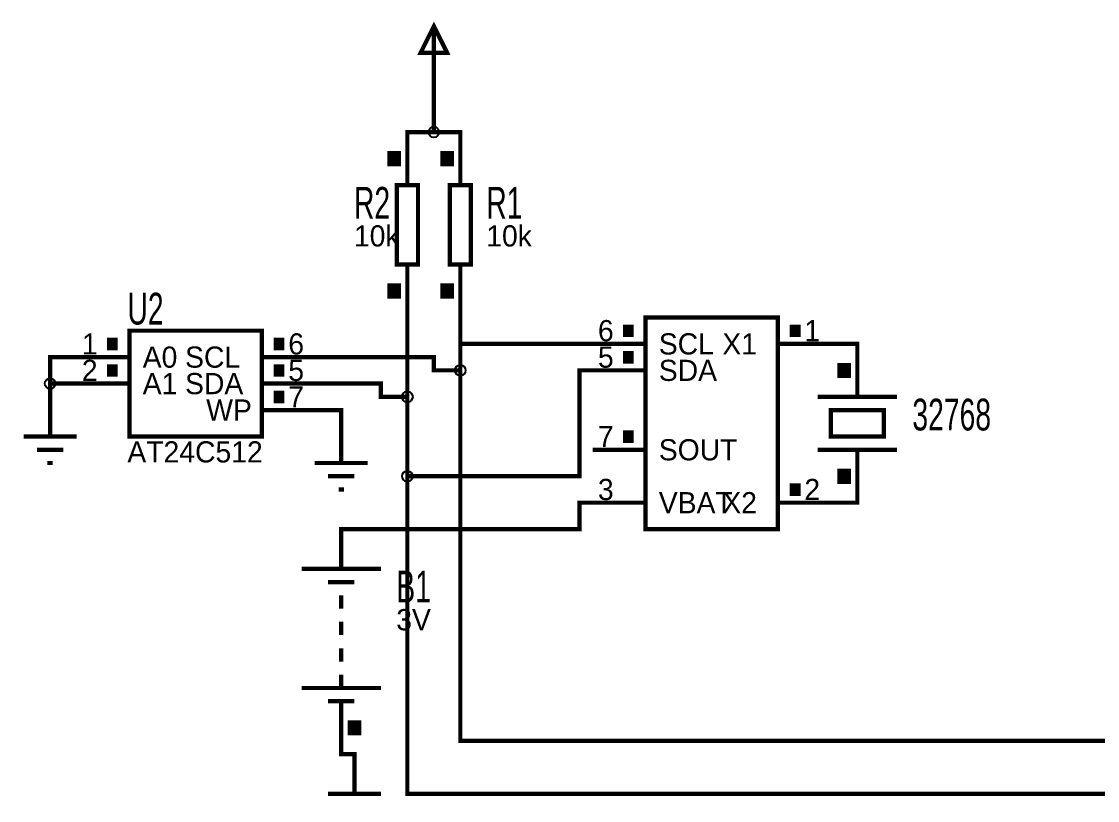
# Model space of a CAD drawing. Extents: x -4.41 to 4.79, y -3.61 to 3.92.
# Drawn here: x -3.808 to 0.258, y 0.975 to 3.918 of the extents above; entities that cross this region are included whole.
import ezdxf

# ---------------------------------------------------------------- set-up
doc = ezdxf.new("R2010")
doc.units = 0
doc.layers.get('0').update_dxf_attribs({"linetype": 'CONTINUOUS'})

msp = doc.modelspace()

# ---------------------------------------------------------------- linework, layer by layer
at = {"const_width": 0.016}
for points in [[(-2.3, 3.8), (-2.25, 3.9), (-2.2, 3.8), (-2.3, 3.8)], [(-2.25, 3.7), (-2.25, 3.9)], [(-2.25, 3.7), (-2.25, 3.5)], [(-2.35, 3.4), (-2.35, 3.5), (-2.25, 3.5)], [(-2.15, 3.4), (-2.15, 3.5), (-2.25, 3.5)], [(-2.35, 3.4), (-2.35, 3.3)], [(-2.15, 3.4), (-2.15, 3.3)], [(-2.39, 3), (-2.31, 3), (-2.31, 3.3), (-2.39, 3.3), (-2.39, 3)], [(-2.19, 3), (-2.11, 3), (-2.11, 3.3), (-2.19, 3.3), (-2.19, 3)], [(-2.35, 2.9), (-2.35, 3)], [(-2.15, 2.9), (-2.15, 3)], [(-2.35, 2.9), (-2.35, 2.5)], [(-2.15, 2.9), (-2.15, 2.6)], [(-1.45, 2), (-0.95, 2), (-0.95, 2.8), (-1.45, 2.8), (-1.45, 2)], [(-3.4, 2.35), (-2.9, 2.35), (-2.9, 2.75), (-3.4, 2.75), (-3.4, 2.35)], [(-1.65, 2.7), (-2.15, 2.7), (-2.15, 2.6)], [(-1.65, 2.7), (-1.45, 2.7)], [(-0.75, 2.7), (-0.95, 2.7)], [(-0.65, 2.6), (-0.65, 2.7), (-0.75, 2.7)], [(-3.6, 2.65), (-3.7, 2.65), (-3.7, 2.55)], [(-3.6, 2.65), (-3.4, 2.65)], [(-2.7, 2.65), (-2.9, 2.65)], [(-2.15, 2.6), (-2.25, 2.6), (-2.25, 2.65), (-2.7, 2.65)], [(-1.65, 2.6), (-1.7, 2.6), (-1.7, 2.2), (-2.35, 2.2)], [(0.5, 0), (0.8, 0), (0.8, 1.2), (-2.15, 1.2), (-2.15, 2.6)], [(-1.65, 2.6), (-1.45, 2.6)], [(-0.65, 2.6), (-0.65, 2.5)], [(-3.6, 2.55), (-3.7, 2.55)], [(-3.7, 2.45), (-3.7, 2.55)], [(-3.6, 2.55), (-3.4, 2.55)], [(-2.7, 2.55), (-2.9, 2.55)], [(-2.35, 2.5), (-2.45, 2.5), (-2.45, 2.55), (-2.7, 2.55)], [(-2.35, 2.5), (-2.35, 2.2)], [(-0.8, 2.5), (-0.5, 2.5)], [(-3.7, 2.45), (-3.7, 2.35)], [(-2.7, 2.45), (-2.9, 2.45)], [(-2.7, 2.45), (-2.6, 2.45), (-2.6, 2.35)], [(-0.75, 2.35), (-0.55, 2.35), (-0.55, 2.45), (-0.75, 2.45), (-0.75, 2.35)], [(-3.8, 2.35), (-3.6, 2.35)], [(-2.6, 2.35), (-2.6, 2.25)], [(-3.75, 2.3), (-3.65, 2.3)], [(-1.65, 2.3), (-1.45, 2.3)], [(-0.8, 2.3), (-0.5, 2.3)], [(-0.65, 2.2), (-0.65, 2.3)], [(-3.71, 2.25), (-3.69, 2.25)], [(-2.7, 2.25), (-2.5, 2.25)], [(-2.65, 2.2), (-2.55, 2.2)], [(0.5, 0.1), (0.6, 0.1), (0.6, 1), (-2.35, 1), (-2.35, 2.2)], [(-0.65, 2.2), (-0.65, 2.1), (-0.75, 2.1)], [(-2.61, 2.15), (-2.59, 2.15)], [(-2.6, 1.95), (-2.6, 2), (-1.7, 2), (-1.7, 2.1), (-1.65, 2.1)], [(-1.65, 2.1), (-1.45, 2.1)], [(-0.75, 2.1), (-0.95, 2.1)], [(-2.6, 1.95), (-2.6, 1.85)], [(-2.45, 1.85), (-2.75, 1.85)], [(-2.55, 1.8), (-2.65, 1.8)], [(-2.6, 1.75), (-2.6, 1.7)], [(-2.6, 1.65), (-2.6, 1.6)], [(-2.6, 1.55), (-2.6, 1.5)], [(-2.6, 1.45), (-2.6, 1.4)], [(-2.45, 1.4), (-2.75, 1.4)], [(-2.55, 1.35), (-2.65, 1.35)], [(-2.6, 1.25), (-2.6, 1.35)], [(-2.55, 1.1), (-2.55, 1.15), (-2.6, 1.15), (-2.6, 1.25)], [(-2.55, 1.1), (-2.55, 1)], [(-2.65, 1), (-2.45, 1)]]:
    msp.add_lwpolyline(points, dxfattribs=at)
at = {"layer": '16384'}
for centre in [(-2.25, 3.5), (-2.15, 2.6), (-3.7, 2.55), (-2.35, 2.5), (-2.35, 2.2)]:
    msp.add_circle(centre, 0.02, dxfattribs=at)
at = {"layer": '16728128'}
for points in [[(-0.905, 2.77), (-0.865, 2.77)], [(-0.905, 2.769), (-0.865, 2.769)], [(-0.905, 2.768), (-0.865, 2.768)], [(-0.905, 2.767), (-0.865, 2.767)], [(-0.905, 2.766), (-0.865, 2.766)], [(-0.905, 2.765), (-0.865, 2.765)], [(-0.905, 2.764), (-0.865, 2.764)], [(-0.905, 2.763), (-0.865, 2.763)], [(-0.905, 2.762), (-0.865, 2.762)], [(-0.905, 2.761), (-0.865, 2.761)], [(-0.905, 2.76), (-0.865, 2.76)], [(-0.905, 2.759), (-0.865, 2.759)], [(-0.905, 2.758), (-0.865, 2.758)], [(-0.905, 2.757), (-0.865, 2.757)], [(-0.905, 2.756), (-0.865, 2.756)], [(-0.905, 2.755), (-0.865, 2.755)], [(-0.905, 2.754), (-0.865, 2.754)], [(-0.905, 2.753), (-0.865, 2.753)], [(-0.905, 2.752), (-0.865, 2.752)], [(-0.905, 2.751), (-0.865, 2.751)], [(-0.905, 2.75), (-0.865, 2.75)], [(-0.905, 2.749), (-0.865, 2.749)], [(-0.905, 2.748), (-0.865, 2.748)], [(-0.905, 2.747), (-0.865, 2.747)], [(-0.905, 2.746), (-0.865, 2.746)], [(-0.905, 2.745), (-0.865, 2.745)], [(-0.905, 2.744), (-0.865, 2.744)], [(-0.905, 2.743), (-0.865, 2.743)], [(-0.905, 2.742), (-0.865, 2.742)], [(-0.905, 2.741), (-0.865, 2.741)], [(-0.905, 2.74), (-0.865, 2.74)], [(-0.905, 2.739), (-0.865, 2.739)], [(-0.905, 2.738), (-0.865, 2.738)], [(-0.905, 2.737), (-0.865, 2.737)], [(-0.905, 2.736), (-0.865, 2.736)], [(-0.905, 2.735), (-0.865, 2.735)], [(-0.905, 2.734), (-0.865, 2.734)], [(-0.905, 2.733), (-0.865, 2.733)], [(-0.905, 2.732), (-0.865, 2.732)], [(-0.905, 2.731), (-0.865, 2.731)], [(-0.905, 2.73), (-0.865, 2.73)], [(-3.485, 2.72), (-3.445, 2.72)], [(-3.485, 2.719), (-3.445, 2.719)], [(-3.485, 2.718), (-3.445, 2.718)], [(-3.485, 2.717), (-3.445, 2.717)], [(-3.485, 2.716), (-3.445, 2.716)], [(-3.485, 2.715), (-3.445, 2.715)], [(-3.485, 2.714), (-3.445, 2.714)], [(-3.485, 2.713), (-3.445, 2.713)], [(-3.485, 2.712), (-3.445, 2.712)], [(-3.485, 2.711), (-3.445, 2.711)], [(-3.485, 2.71), (-3.445, 2.71)], [(-3.485, 2.709), (-3.445, 2.709)], [(-3.485, 2.708), (-3.445, 2.708)], [(-3.485, 2.707), (-3.445, 2.707)], [(-3.485, 2.706), (-3.445, 2.706)], [(-3.485, 2.705), (-3.445, 2.705)], [(-3.485, 2.704), (-3.445, 2.704)], [(-3.485, 2.703), (-3.445, 2.703)], [(-3.485, 2.702), (-3.445, 2.702)], [(-3.485, 2.701), (-3.445, 2.701)], [(-3.485, 2.7), (-3.445, 2.7)], [(-3.485, 2.699), (-3.445, 2.699)], [(-3.485, 2.698), (-3.445, 2.698)], [(-3.485, 2.697), (-3.445, 2.697)], [(-3.485, 2.696), (-3.445, 2.696)], [(-3.485, 2.695), (-3.445, 2.695)], [(-3.485, 2.694), (-3.445, 2.694)], [(-3.485, 2.693), (-3.445, 2.693)], [(-3.485, 2.692), (-3.445, 2.692)], [(-3.485, 2.691), (-3.445, 2.691)], [(-3.485, 2.69), (-3.445, 2.69)], [(-3.485, 2.689), (-3.445, 2.689)], [(-3.485, 2.688), (-3.445, 2.688)], [(-3.485, 2.687), (-3.445, 2.687)], [(-3.485, 2.686), (-3.445, 2.686)], [(-3.485, 2.685), (-3.445, 2.685)], [(-3.485, 2.684), (-3.445, 2.684)], [(-3.485, 2.683), (-3.445, 2.683)], [(-3.485, 2.682), (-3.445, 2.682)], [(-3.485, 2.681), (-3.445, 2.681)], [(-3.485, 2.68), (-3.445, 2.68)], [(-3.485, 2.62), (-3.445, 2.62)], [(-3.485, 2.619), (-3.445, 2.619)], [(-3.485, 2.618), (-3.445, 2.618)], [(-3.485, 2.617), (-3.445, 2.617)], [(-3.485, 2.616), (-3.445, 2.616)], [(-3.485, 2.615), (-3.445, 2.615)], [(-3.485, 2.614), (-3.445, 2.614)], [(-3.485, 2.613), (-3.445, 2.613)], [(-3.485, 2.612), (-3.445, 2.612)], [(-3.485, 2.611), (-3.445, 2.611)], [(-3.485, 2.61), (-3.445, 2.61)], [(-3.485, 2.609), (-3.445, 2.609)], [(-3.485, 2.608), (-3.445, 2.608)], [(-3.485, 2.607), (-3.445, 2.607)], [(-3.485, 2.606), (-3.445, 2.606)], [(-3.485, 2.605), (-3.445, 2.605)], [(-3.485, 2.604), (-3.445, 2.604)], [(-3.485, 2.603), (-3.445, 2.603)], [(-3.485, 2.602), (-3.445, 2.602)], [(-0.725, 2.625), (-0.675, 2.625)], [(-0.725, 2.624), (-0.675, 2.624)], [(-0.725, 2.623), (-0.675, 2.623)], [(-0.725, 2.622), (-0.675, 2.622)], [(-0.725, 2.621), (-0.675, 2.621)], [(-0.725, 2.62), (-0.675, 2.62)], [(-0.725, 2.619), (-0.675, 2.619)], [(-0.725, 2.618), (-0.675, 2.618)], [(-0.725, 2.617), (-0.675, 2.617)], [(-0.725, 2.616), (-0.675, 2.616)], [(-0.725, 2.615), (-0.675, 2.615)], [(-0.725, 2.614), (-0.675, 2.614)], [(-0.725, 2.613), (-0.675, 2.613)], [(-0.725, 2.612), (-0.675, 2.612)], [(-0.725, 2.611), (-0.675, 2.611)], [(-0.725, 2.61), (-0.675, 2.61)], [(-0.725, 2.609), (-0.675, 2.609)], [(-0.725, 2.608), (-0.675, 2.608)], [(-0.725, 2.607), (-0.675, 2.607)], [(-0.725, 2.606), (-0.675, 2.606)], [(-0.725, 2.605), (-0.675, 2.605)], [(-0.725, 2.604), (-0.675, 2.604)], [(-0.725, 2.603), (-0.675, 2.603)], [(-0.725, 2.602), (-0.675, 2.602)], [(-3.485, 2.601), (-3.445, 2.601)], [(-3.485, 2.6), (-3.445, 2.6)], [(-3.485, 2.599), (-3.445, 2.599)], [(-3.485, 2.598), (-3.445, 2.598)], [(-3.485, 2.597), (-3.445, 2.597)], [(-3.485, 2.596), (-3.445, 2.596)], [(-3.485, 2.595), (-3.445, 2.595)], [(-3.485, 2.594), (-3.445, 2.594)], [(-3.485, 2.593), (-3.445, 2.593)], [(-3.485, 2.592), (-3.445, 2.592)], [(-3.485, 2.591), (-3.445, 2.591)], [(-3.485, 2.59), (-3.445, 2.59)], [(-3.485, 2.589), (-3.445, 2.589)], [(-3.485, 2.588), (-3.445, 2.588)], [(-3.485, 2.587), (-3.445, 2.587)], [(-3.485, 2.586), (-3.445, 2.586)], [(-3.485, 2.585), (-3.445, 2.585)], [(-3.485, 2.584), (-3.445, 2.584)], [(-3.485, 2.583), (-3.445, 2.583)], [(-3.485, 2.582), (-3.445, 2.582)], [(-3.485, 2.581), (-3.445, 2.581)], [(-3.485, 2.58), (-3.445, 2.58)], [(-0.725, 2.601), (-0.675, 2.601)], [(-0.725, 2.6), (-0.675, 2.6)], [(-0.725, 2.599), (-0.675, 2.599)], [(-0.725, 2.598), (-0.675, 2.598)], [(-0.725, 2.597), (-0.675, 2.597)], [(-0.725, 2.596), (-0.675, 2.596)], [(-0.725, 2.595), (-0.675, 2.595)], [(-0.725, 2.594), (-0.675, 2.594)], [(-0.725, 2.593), (-0.675, 2.593)], [(-0.725, 2.592), (-0.675, 2.592)], [(-0.725, 2.591), (-0.675, 2.591)], [(-0.725, 2.59), (-0.675, 2.59)], [(-0.725, 2.589), (-0.675, 2.589)], [(-0.725, 2.588), (-0.675, 2.588)], [(-0.725, 2.587), (-0.675, 2.587)], [(-0.725, 2.586), (-0.675, 2.586)], [(-0.725, 2.585), (-0.675, 2.585)], [(-0.725, 2.584), (-0.675, 2.584)], [(-0.725, 2.583), (-0.675, 2.583)], [(-0.725, 2.582), (-0.675, 2.582)], [(-0.725, 2.581), (-0.675, 2.581)], [(-0.725, 2.58), (-0.675, 2.58)], [(-0.725, 2.579), (-0.675, 2.579)], [(-0.725, 2.578), (-0.675, 2.578)], [(-0.725, 2.577), (-0.675, 2.577)], [(-0.725, 2.576), (-0.675, 2.576)], [(-0.725, 2.575), (-0.675, 2.575)], [(-2.855, 2.52), (-2.815, 2.52)], [(-2.855, 2.519), (-2.815, 2.519)], [(-2.855, 2.518), (-2.815, 2.518)], [(-2.855, 2.517), (-2.815, 2.517)], [(-2.855, 2.516), (-2.815, 2.516)], [(-2.855, 2.515), (-2.815, 2.515)], [(-2.855, 2.514), (-2.815, 2.514)], [(-2.855, 2.513), (-2.815, 2.513)], [(-2.855, 2.512), (-2.815, 2.512)], [(-2.855, 2.511), (-2.815, 2.511)], [(-2.855, 2.51), (-2.815, 2.51)], [(-2.855, 2.509), (-2.815, 2.509)], [(-2.855, 2.508), (-2.815, 2.508)], [(-2.855, 2.507), (-2.815, 2.507)], [(-2.855, 2.506), (-2.815, 2.506)], [(-2.855, 2.505), (-2.815, 2.505)], [(-2.855, 2.504), (-2.815, 2.504)], [(-2.855, 2.503), (-2.815, 2.503)], [(-2.855, 2.502), (-2.815, 2.502)], [(-2.855, 2.501), (-2.815, 2.501)], [(-2.855, 2.5), (-2.815, 2.5)], [(-2.855, 2.499), (-2.815, 2.499)], [(-2.855, 2.498), (-2.815, 2.498)], [(-2.855, 2.497), (-2.815, 2.497)], [(-2.855, 2.496), (-2.815, 2.496)], [(-2.855, 2.495), (-2.815, 2.495)], [(-2.855, 2.494), (-2.815, 2.494)], [(-2.855, 2.493), (-2.815, 2.493)], [(-2.855, 2.492), (-2.815, 2.492)], [(-2.855, 2.491), (-2.815, 2.491)], [(-2.855, 2.49), (-2.815, 2.49)], [(-2.855, 2.489), (-2.815, 2.489)], [(-2.855, 2.488), (-2.815, 2.488)], [(-2.855, 2.487), (-2.815, 2.487)], [(-2.855, 2.486), (-2.815, 2.486)], [(-2.855, 2.485), (-2.815, 2.485)], [(-2.855, 2.484), (-2.815, 2.484)], [(-2.855, 2.483), (-2.815, 2.483)], [(-2.855, 2.482), (-2.815, 2.482)], [(-2.855, 2.481), (-2.815, 2.481)], [(-2.855, 2.48), (-2.815, 2.48)], [(-0.725, 2.225), (-0.675, 2.225)], [(-0.725, 2.224), (-0.675, 2.224)], [(-0.725, 2.223), (-0.675, 2.223)], [(-0.725, 2.222), (-0.675, 2.222)], [(-0.725, 2.221), (-0.675, 2.221)], [(-0.725, 2.22), (-0.675, 2.22)], [(-0.725, 2.219), (-0.675, 2.219)], [(-0.725, 2.218), (-0.675, 2.218)], [(-0.725, 2.217), (-0.675, 2.217)], [(-0.725, 2.216), (-0.675, 2.216)], [(-0.725, 2.215), (-0.675, 2.215)], [(-0.725, 2.214), (-0.675, 2.214)], [(-0.725, 2.213), (-0.675, 2.213)], [(-0.725, 2.212), (-0.675, 2.212)], [(-0.725, 2.211), (-0.675, 2.211)], [(-0.725, 2.21), (-0.675, 2.21)], [(-0.725, 2.209), (-0.675, 2.209)], [(-0.725, 2.208), (-0.675, 2.208)], [(-0.725, 2.207), (-0.675, 2.207)], [(-0.725, 2.206), (-0.675, 2.206)], [(-0.725, 2.205), (-0.675, 2.205)], [(-0.725, 2.204), (-0.675, 2.204)], [(-0.725, 2.203), (-0.675, 2.203)], [(-0.725, 2.202), (-0.675, 2.202)], [(-0.725, 2.201), (-0.675, 2.201)], [(-0.725, 2.2), (-0.675, 2.2)], [(-0.725, 2.199), (-0.675, 2.199)], [(-0.725, 2.198), (-0.675, 2.198)], [(-0.725, 2.197), (-0.675, 2.197)], [(-0.725, 2.196), (-0.675, 2.196)], [(-0.905, 2.17), (-0.865, 2.17)], [(-0.905, 2.169), (-0.865, 2.169)], [(-0.905, 2.168), (-0.865, 2.168)], [(-0.905, 2.167), (-0.865, 2.167)], [(-0.905, 2.166), (-0.865, 2.166)], [(-0.905, 2.165), (-0.865, 2.165)], [(-0.905, 2.164), (-0.865, 2.164)], [(-0.905, 2.163), (-0.865, 2.163)], [(-0.905, 2.162), (-0.865, 2.162)], [(-0.905, 2.161), (-0.865, 2.161)], [(-0.905, 2.16), (-0.865, 2.16)], [(-0.905, 2.159), (-0.865, 2.159)], [(-0.905, 2.158), (-0.865, 2.158)], [(-0.905, 2.157), (-0.865, 2.157)], [(-0.905, 2.156), (-0.865, 2.156)], [(-0.905, 2.155), (-0.865, 2.155)], [(-0.725, 2.195), (-0.675, 2.195)], [(-0.725, 2.194), (-0.675, 2.194)], [(-0.725, 2.193), (-0.675, 2.193)], [(-0.725, 2.192), (-0.675, 2.192)], [(-0.725, 2.191), (-0.675, 2.191)], [(-0.725, 2.19), (-0.675, 2.19)], [(-0.725, 2.189), (-0.675, 2.189)], [(-0.725, 2.188), (-0.675, 2.188)], [(-0.725, 2.187), (-0.675, 2.187)], [(-0.725, 2.186), (-0.675, 2.186)], [(-0.725, 2.185), (-0.675, 2.185)], [(-0.725, 2.184), (-0.675, 2.184)], [(-0.725, 2.183), (-0.675, 2.183)], [(-0.725, 2.182), (-0.675, 2.182)], [(-0.725, 2.181), (-0.675, 2.181)], [(-0.725, 2.18), (-0.675, 2.18)], [(-0.725, 2.179), (-0.675, 2.179)], [(-0.725, 2.178), (-0.675, 2.178)], [(-0.725, 2.177), (-0.675, 2.177)], [(-0.725, 2.176), (-0.675, 2.176)], [(-0.725, 2.175), (-0.675, 2.175)], [(-0.905, 2.154), (-0.865, 2.154)], [(-0.905, 2.153), (-0.865, 2.153)], [(-0.905, 2.152), (-0.865, 2.152)], [(-0.905, 2.151), (-0.865, 2.151)], [(-0.905, 2.15), (-0.865, 2.15)], [(-0.905, 2.149), (-0.865, 2.149)], [(-0.905, 2.148), (-0.865, 2.148)], [(-0.905, 2.147), (-0.865, 2.147)], [(-0.905, 2.146), (-0.865, 2.146)], [(-0.905, 2.145), (-0.865, 2.145)], [(-0.905, 2.144), (-0.865, 2.144)], [(-0.905, 2.143), (-0.865, 2.143)], [(-0.905, 2.142), (-0.865, 2.142)], [(-0.905, 2.141), (-0.865, 2.141)], [(-0.905, 2.14), (-0.865, 2.14)], [(-0.905, 2.139), (-0.865, 2.139)], [(-0.905, 2.138), (-0.865, 2.138)], [(-0.905, 2.137), (-0.865, 2.137)], [(-0.905, 2.136), (-0.865, 2.136)], [(-0.905, 2.135), (-0.865, 2.135)], [(-0.905, 2.134), (-0.865, 2.134)], [(-0.905, 2.133), (-0.865, 2.133)], [(-0.905, 2.132), (-0.865, 2.132)], [(-0.905, 2.131), (-0.865, 2.131)], [(-0.905, 2.13), (-0.865, 2.13)], [(-2.575, 1.275), (-2.525, 1.275)], [(-2.575, 1.274), (-2.525, 1.274)], [(-2.575, 1.273), (-2.525, 1.273)], [(-2.575, 1.272), (-2.525, 1.272)], [(-2.575, 1.271), (-2.525, 1.271)], [(-2.575, 1.27), (-2.525, 1.27)], [(-2.575, 1.269), (-2.525, 1.269)], [(-2.575, 1.268), (-2.525, 1.268)], [(-2.575, 1.267), (-2.525, 1.267)], [(-2.575, 1.266), (-2.525, 1.266)], [(-2.575, 1.265), (-2.525, 1.265)], [(-2.575, 1.264), (-2.525, 1.264)], [(-2.575, 1.263), (-2.525, 1.263)], [(-2.575, 1.262), (-2.525, 1.262)], [(-2.575, 1.261), (-2.525, 1.261)], [(-2.575, 1.26), (-2.525, 1.26)], [(-2.575, 1.259), (-2.525, 1.259)], [(-2.575, 1.258), (-2.525, 1.258)], [(-2.575, 1.257), (-2.525, 1.257)], [(-2.575, 1.256), (-2.525, 1.256)], [(-2.575, 1.255), (-2.525, 1.255)], [(-2.575, 1.254), (-2.525, 1.254)], [(-2.575, 1.253), (-2.525, 1.253)], [(-2.575, 1.252), (-2.525, 1.252)], [(-2.575, 1.251), (-2.525, 1.251)], [(-2.575, 1.25), (-2.525, 1.25)], [(-2.575, 1.249), (-2.525, 1.249)], [(-2.575, 1.248), (-2.525, 1.248)], [(-2.575, 1.247), (-2.525, 1.247)], [(-2.575, 1.246), (-2.525, 1.246)], [(-2.575, 1.245), (-2.525, 1.245)], [(-2.575, 1.244), (-2.525, 1.244)], [(-2.575, 1.243), (-2.525, 1.243)], [(-2.575, 1.242), (-2.525, 1.242)], [(-2.575, 1.241), (-2.525, 1.241)], [(-2.575, 1.24), (-2.525, 1.24)], [(-2.575, 1.239), (-2.525, 1.239)], [(-2.575, 1.238), (-2.525, 1.238)], [(-2.575, 1.237), (-2.525, 1.237)], [(-2.575, 1.236), (-2.525, 1.236)], [(-2.575, 1.235), (-2.525, 1.235)], [(-2.575, 1.234), (-2.525, 1.234)], [(-2.575, 1.233), (-2.525, 1.233)], [(-2.575, 1.232), (-2.525, 1.232)], [(-2.575, 1.231), (-2.525, 1.231)], [(-2.575, 1.23), (-2.525, 1.23)], [(-2.575, 1.229), (-2.525, 1.229)], [(-2.575, 1.228), (-2.525, 1.228)], [(-2.575, 1.227), (-2.525, 1.227)], [(-2.575, 1.226), (-2.525, 1.226)], [(-2.575, 1.225), (-2.525, 1.225)]]:
    msp.add_lwpolyline(points, dxfattribs=at)
at = {"layer": '4210943'}
for points in [[(-2.425, 3.425), (-2.375, 3.425)], [(-2.425, 3.424), (-2.375, 3.424)], [(-2.425, 3.423), (-2.375, 3.423)], [(-2.425, 3.422), (-2.375, 3.422)], [(-2.425, 3.421), (-2.375, 3.421)], [(-2.425, 3.42), (-2.375, 3.42)], [(-2.425, 3.419), (-2.375, 3.419)], [(-2.425, 3.418), (-2.375, 3.418)], [(-2.425, 3.417), (-2.375, 3.417)], [(-2.425, 3.416), (-2.375, 3.416)], [(-2.225, 3.425), (-2.175, 3.425)], [(-2.225, 3.424), (-2.175, 3.424)], [(-2.225, 3.423), (-2.175, 3.423)], [(-2.225, 3.422), (-2.175, 3.422)], [(-2.225, 3.421), (-2.175, 3.421)], [(-2.225, 3.42), (-2.175, 3.42)], [(-2.225, 3.419), (-2.175, 3.419)], [(-2.225, 3.418), (-2.175, 3.418)], [(-2.225, 3.417), (-2.175, 3.417)], [(-2.225, 3.416), (-2.175, 3.416)], [(-2.425, 3.415), (-2.375, 3.415)], [(-2.425, 3.414), (-2.375, 3.414)], [(-2.425, 3.413), (-2.375, 3.413)], [(-2.425, 3.412), (-2.375, 3.412)], [(-2.425, 3.411), (-2.375, 3.411)], [(-2.425, 3.41), (-2.375, 3.41)], [(-2.425, 3.409), (-2.375, 3.409)], [(-2.425, 3.408), (-2.375, 3.408)], [(-2.425, 3.407), (-2.375, 3.407)], [(-2.425, 3.406), (-2.375, 3.406)], [(-2.425, 3.405), (-2.375, 3.405)], [(-2.425, 3.404), (-2.375, 3.404)], [(-2.425, 3.403), (-2.375, 3.403)], [(-2.425, 3.402), (-2.375, 3.402)], [(-2.425, 3.401), (-2.375, 3.401)], [(-2.425, 3.4), (-2.375, 3.4)], [(-2.425, 3.399), (-2.375, 3.399)], [(-2.425, 3.398), (-2.375, 3.398)], [(-2.425, 3.397), (-2.375, 3.397)], [(-2.425, 3.396), (-2.375, 3.396)], [(-2.425, 3.395), (-2.375, 3.395)], [(-2.425, 3.394), (-2.375, 3.394)], [(-2.425, 3.393), (-2.375, 3.393)], [(-2.425, 3.392), (-2.375, 3.392)], [(-2.425, 3.391), (-2.375, 3.391)], [(-2.425, 3.39), (-2.375, 3.39)], [(-2.425, 3.389), (-2.375, 3.389)], [(-2.425, 3.388), (-2.375, 3.388)], [(-2.425, 3.387), (-2.375, 3.387)], [(-2.425, 3.386), (-2.375, 3.386)], [(-2.425, 3.385), (-2.375, 3.385)], [(-2.425, 3.384), (-2.375, 3.384)], [(-2.425, 3.383), (-2.375, 3.383)], [(-2.425, 3.382), (-2.375, 3.382)], [(-2.425, 3.381), (-2.375, 3.381)], [(-2.425, 3.38), (-2.375, 3.38)], [(-2.425, 3.379), (-2.375, 3.379)], [(-2.425, 3.378), (-2.375, 3.378)], [(-2.425, 3.377), (-2.375, 3.377)], [(-2.425, 3.376), (-2.375, 3.376)], [(-2.425, 3.375), (-2.375, 3.375)], [(-2.225, 3.415), (-2.175, 3.415)], [(-2.225, 3.414), (-2.175, 3.414)], [(-2.225, 3.413), (-2.175, 3.413)], [(-2.225, 3.412), (-2.175, 3.412)], [(-2.225, 3.411), (-2.175, 3.411)], [(-2.225, 3.41), (-2.175, 3.41)], [(-2.225, 3.409), (-2.175, 3.409)], [(-2.225, 3.408), (-2.175, 3.408)], [(-2.225, 3.407), (-2.175, 3.407)], [(-2.225, 3.406), (-2.175, 3.406)], [(-2.225, 3.405), (-2.175, 3.405)], [(-2.225, 3.404), (-2.175, 3.404)], [(-2.225, 3.403), (-2.175, 3.403)], [(-2.225, 3.402), (-2.175, 3.402)], [(-2.225, 3.401), (-2.175, 3.401)], [(-2.225, 3.4), (-2.175, 3.4)], [(-2.225, 3.399), (-2.175, 3.399)], [(-2.225, 3.398), (-2.175, 3.398)], [(-2.225, 3.397), (-2.175, 3.397)], [(-2.225, 3.396), (-2.175, 3.396)], [(-2.225, 3.395), (-2.175, 3.395)], [(-2.225, 3.394), (-2.175, 3.394)], [(-2.225, 3.393), (-2.175, 3.393)], [(-2.225, 3.392), (-2.175, 3.392)], [(-2.225, 3.391), (-2.175, 3.391)], [(-2.225, 3.39), (-2.175, 3.39)], [(-2.225, 3.389), (-2.175, 3.389)], [(-2.225, 3.388), (-2.175, 3.388)], [(-2.225, 3.387), (-2.175, 3.387)], [(-2.225, 3.386), (-2.175, 3.386)], [(-2.225, 3.385), (-2.175, 3.385)], [(-2.225, 3.384), (-2.175, 3.384)], [(-2.225, 3.383), (-2.175, 3.383)], [(-2.225, 3.382), (-2.175, 3.382)], [(-2.225, 3.381), (-2.175, 3.381)], [(-2.225, 3.38), (-2.175, 3.38)], [(-2.225, 3.379), (-2.175, 3.379)], [(-2.225, 3.378), (-2.175, 3.378)], [(-2.225, 3.377), (-2.175, 3.377)], [(-2.225, 3.376), (-2.175, 3.376)], [(-2.225, 3.375), (-2.175, 3.375)], [(-2.425, 2.925), (-2.375, 2.925)], [(-2.425, 2.924), (-2.375, 2.924)], [(-2.425, 2.923), (-2.375, 2.923)], [(-2.425, 2.922), (-2.375, 2.922)], [(-2.425, 2.921), (-2.375, 2.921)], [(-2.425, 2.92), (-2.375, 2.92)], [(-2.425, 2.919), (-2.375, 2.919)], [(-2.425, 2.918), (-2.375, 2.918)], [(-2.425, 2.917), (-2.375, 2.917)], [(-2.425, 2.916), (-2.375, 2.916)], [(-2.425, 2.915), (-2.375, 2.915)], [(-2.425, 2.914), (-2.375, 2.914)], [(-2.425, 2.913), (-2.375, 2.913)], [(-2.425, 2.912), (-2.375, 2.912)], [(-2.425, 2.911), (-2.375, 2.911)], [(-2.425, 2.91), (-2.375, 2.91)], [(-2.425, 2.909), (-2.375, 2.909)], [(-2.425, 2.908), (-2.375, 2.908)], [(-2.425, 2.907), (-2.375, 2.907)], [(-2.425, 2.906), (-2.375, 2.906)], [(-2.425, 2.905), (-2.375, 2.905)], [(-2.425, 2.904), (-2.375, 2.904)], [(-2.425, 2.903), (-2.375, 2.903)], [(-2.425, 2.902), (-2.375, 2.902)], [(-2.425, 2.901), (-2.375, 2.901)], [(-2.425, 2.9), (-2.375, 2.9)], [(-2.425, 2.899), (-2.375, 2.899)], [(-2.425, 2.898), (-2.375, 2.898)], [(-2.425, 2.897), (-2.375, 2.897)], [(-2.425, 2.896), (-2.375, 2.896)], [(-2.425, 2.895), (-2.375, 2.895)], [(-2.425, 2.894), (-2.375, 2.894)], [(-2.425, 2.893), (-2.375, 2.893)], [(-2.425, 2.892), (-2.375, 2.892)], [(-2.425, 2.891), (-2.375, 2.891)], [(-2.425, 2.89), (-2.375, 2.89)], [(-2.425, 2.889), (-2.375, 2.889)], [(-2.425, 2.888), (-2.375, 2.888)], [(-2.425, 2.887), (-2.375, 2.887)], [(-2.225, 2.925), (-2.175, 2.925)], [(-2.225, 2.924), (-2.175, 2.924)], [(-2.225, 2.923), (-2.175, 2.923)], [(-2.225, 2.922), (-2.175, 2.922)], [(-2.225, 2.921), (-2.175, 2.921)], [(-2.225, 2.92), (-2.175, 2.92)], [(-2.225, 2.919), (-2.175, 2.919)], [(-2.225, 2.918), (-2.175, 2.918)], [(-2.225, 2.917), (-2.175, 2.917)], [(-2.225, 2.916), (-2.175, 2.916)], [(-2.225, 2.915), (-2.175, 2.915)], [(-2.225, 2.914), (-2.175, 2.914)], [(-2.225, 2.913), (-2.175, 2.913)], [(-2.225, 2.912), (-2.175, 2.912)], [(-2.225, 2.911), (-2.175, 2.911)], [(-2.225, 2.91), (-2.175, 2.91)], [(-2.225, 2.909), (-2.175, 2.909)], [(-2.225, 2.908), (-2.175, 2.908)], [(-2.225, 2.907), (-2.175, 2.907)], [(-2.225, 2.906), (-2.175, 2.906)], [(-2.225, 2.905), (-2.175, 2.905)], [(-2.225, 2.904), (-2.175, 2.904)], [(-2.225, 2.903), (-2.175, 2.903)], [(-2.225, 2.902), (-2.175, 2.902)], [(-2.225, 2.901), (-2.175, 2.901)], [(-2.225, 2.9), (-2.175, 2.9)], [(-2.225, 2.899), (-2.175, 2.899)], [(-2.225, 2.898), (-2.175, 2.898)], [(-2.225, 2.897), (-2.175, 2.897)], [(-2.225, 2.896), (-2.175, 2.896)], [(-2.225, 2.895), (-2.175, 2.895)], [(-2.225, 2.894), (-2.175, 2.894)], [(-2.225, 2.893), (-2.175, 2.893)], [(-2.225, 2.892), (-2.175, 2.892)], [(-2.225, 2.891), (-2.175, 2.891)], [(-2.225, 2.89), (-2.175, 2.89)], [(-2.225, 2.889), (-2.175, 2.889)], [(-2.225, 2.888), (-2.175, 2.888)], [(-2.225, 2.887), (-2.175, 2.887)], [(-2.425, 2.886), (-2.375, 2.886)], [(-2.425, 2.885), (-2.375, 2.885)], [(-2.425, 2.884), (-2.375, 2.884)], [(-2.425, 2.883), (-2.375, 2.883)], [(-2.425, 2.882), (-2.375, 2.882)], [(-2.425, 2.881), (-2.375, 2.881)], [(-2.425, 2.88), (-2.375, 2.88)], [(-2.425, 2.879), (-2.375, 2.879)], [(-2.425, 2.878), (-2.375, 2.878)], [(-2.425, 2.877), (-2.375, 2.877)], [(-2.425, 2.876), (-2.375, 2.876)], [(-2.425, 2.875), (-2.375, 2.875)], [(-2.225, 2.886), (-2.175, 2.886)], [(-2.225, 2.885), (-2.175, 2.885)], [(-2.225, 2.884), (-2.175, 2.884)], [(-2.225, 2.883), (-2.175, 2.883)], [(-2.225, 2.882), (-2.175, 2.882)], [(-2.225, 2.881), (-2.175, 2.881)], [(-2.225, 2.88), (-2.175, 2.88)], [(-2.225, 2.879), (-2.175, 2.879)], [(-2.225, 2.878), (-2.175, 2.878)], [(-2.225, 2.877), (-2.175, 2.877)], [(-2.225, 2.876), (-2.175, 2.876)], [(-2.225, 2.875), (-2.175, 2.875)], [(-1.535, 2.77), (-1.495, 2.77)], [(-1.535, 2.769), (-1.495, 2.769)], [(-1.535, 2.768), (-1.495, 2.768)], [(-1.535, 2.767), (-1.495, 2.767)], [(-1.535, 2.766), (-1.495, 2.766)], [(-1.535, 2.765), (-1.495, 2.765)], [(-1.535, 2.764), (-1.495, 2.764)], [(-1.535, 2.763), (-1.495, 2.763)], [(-1.535, 2.762), (-1.495, 2.762)], [(-1.535, 2.761), (-1.495, 2.761)], [(-1.535, 2.76), (-1.495, 2.76)], [(-1.535, 2.759), (-1.495, 2.759)], [(-1.535, 2.758), (-1.495, 2.758)], [(-1.535, 2.757), (-1.495, 2.757)], [(-1.535, 2.756), (-1.495, 2.756)], [(-1.535, 2.755), (-1.495, 2.755)], [(-1.535, 2.754), (-1.495, 2.754)], [(-1.535, 2.753), (-1.495, 2.753)], [(-1.535, 2.752), (-1.495, 2.752)], [(-1.535, 2.751), (-1.495, 2.751)], [(-1.535, 2.75), (-1.495, 2.75)], [(-1.535, 2.749), (-1.495, 2.749)], [(-1.535, 2.748), (-1.495, 2.748)], [(-1.535, 2.747), (-1.495, 2.747)], [(-1.535, 2.746), (-1.495, 2.746)], [(-1.535, 2.745), (-1.495, 2.745)], [(-1.535, 2.744), (-1.495, 2.744)], [(-1.535, 2.743), (-1.495, 2.743)], [(-1.535, 2.742), (-1.495, 2.742)], [(-1.535, 2.741), (-1.495, 2.741)], [(-1.535, 2.74), (-1.495, 2.74)], [(-1.535, 2.739), (-1.495, 2.739)], [(-1.535, 2.738), (-1.495, 2.738)], [(-1.535, 2.737), (-1.495, 2.737)], [(-1.535, 2.736), (-1.495, 2.736)], [(-1.535, 2.735), (-1.495, 2.735)], [(-1.535, 2.734), (-1.495, 2.734)], [(-1.535, 2.733), (-1.495, 2.733)], [(-1.535, 2.732), (-1.495, 2.732)], [(-1.535, 2.731), (-1.495, 2.731)], [(-1.535, 2.73), (-1.495, 2.73)], [(-2.855, 2.72), (-2.815, 2.72)], [(-2.855, 2.719), (-2.815, 2.719)], [(-2.855, 2.718), (-2.815, 2.718)], [(-2.855, 2.717), (-2.815, 2.717)], [(-2.855, 2.716), (-2.815, 2.716)], [(-2.855, 2.715), (-2.815, 2.715)], [(-2.855, 2.714), (-2.815, 2.714)], [(-2.855, 2.713), (-2.815, 2.713)], [(-2.855, 2.712), (-2.815, 2.712)], [(-2.855, 2.711), (-2.815, 2.711)], [(-2.855, 2.71), (-2.815, 2.71)], [(-2.855, 2.709), (-2.815, 2.709)], [(-2.855, 2.708), (-2.815, 2.708)], [(-2.855, 2.707), (-2.815, 2.707)], [(-2.855, 2.706), (-2.815, 2.706)], [(-2.855, 2.705), (-2.815, 2.705)], [(-2.855, 2.704), (-2.815, 2.704)], [(-2.855, 2.703), (-2.815, 2.703)], [(-2.855, 2.702), (-2.815, 2.702)], [(-2.855, 2.701), (-2.815, 2.701)], [(-2.855, 2.7), (-2.815, 2.7)], [(-2.855, 2.699), (-2.815, 2.699)], [(-2.855, 2.698), (-2.815, 2.698)], [(-2.855, 2.697), (-2.815, 2.697)], [(-2.855, 2.696), (-2.815, 2.696)], [(-2.855, 2.695), (-2.815, 2.695)], [(-2.855, 2.694), (-2.815, 2.694)], [(-2.855, 2.693), (-2.815, 2.693)], [(-2.855, 2.692), (-2.815, 2.692)], [(-2.855, 2.691), (-2.815, 2.691)], [(-2.855, 2.69), (-2.815, 2.69)], [(-2.855, 2.689), (-2.815, 2.689)], [(-2.855, 2.688), (-2.815, 2.688)], [(-2.855, 2.687), (-2.815, 2.687)], [(-2.855, 2.686), (-2.815, 2.686)], [(-2.855, 2.685), (-2.815, 2.685)], [(-2.855, 2.684), (-2.815, 2.684)], [(-2.855, 2.683), (-2.815, 2.683)], [(-2.855, 2.682), (-2.815, 2.682)], [(-2.855, 2.681), (-2.815, 2.681)], [(-2.855, 2.68), (-2.815, 2.68)], [(-1.535, 2.67), (-1.495, 2.67)], [(-1.535, 2.669), (-1.495, 2.669)], [(-1.535, 2.668), (-1.495, 2.668)], [(-1.535, 2.667), (-1.495, 2.667)], [(-1.535, 2.666), (-1.495, 2.666)], [(-1.535, 2.665), (-1.495, 2.665)], [(-1.535, 2.664), (-1.495, 2.664)], [(-1.535, 2.663), (-1.495, 2.663)], [(-1.535, 2.662), (-1.495, 2.662)], [(-1.535, 2.661), (-1.495, 2.661)], [(-1.535, 2.66), (-1.495, 2.66)], [(-1.535, 2.659), (-1.495, 2.659)], [(-1.535, 2.658), (-1.495, 2.658)], [(-1.535, 2.657), (-1.495, 2.657)], [(-1.535, 2.656), (-1.495, 2.656)], [(-1.535, 2.655), (-1.495, 2.655)], [(-1.535, 2.654), (-1.495, 2.654)], [(-1.535, 2.653), (-1.495, 2.653)], [(-1.535, 2.652), (-1.495, 2.652)], [(-1.535, 2.651), (-1.495, 2.651)], [(-1.535, 2.65), (-1.495, 2.65)], [(-1.535, 2.649), (-1.495, 2.649)], [(-1.535, 2.648), (-1.495, 2.648)], [(-1.535, 2.647), (-1.495, 2.647)], [(-1.535, 2.646), (-1.495, 2.646)], [(-1.535, 2.645), (-1.495, 2.645)], [(-1.535, 2.644), (-1.495, 2.644)], [(-1.535, 2.643), (-1.495, 2.643)], [(-2.855, 2.62), (-2.815, 2.62)], [(-2.855, 2.619), (-2.815, 2.619)], [(-2.855, 2.618), (-2.815, 2.618)], [(-2.855, 2.617), (-2.815, 2.617)], [(-2.855, 2.616), (-2.815, 2.616)], [(-2.855, 2.615), (-2.815, 2.615)], [(-2.855, 2.614), (-2.815, 2.614)], [(-2.855, 2.613), (-2.815, 2.613)], [(-2.855, 2.612), (-2.815, 2.612)], [(-2.855, 2.611), (-2.815, 2.611)], [(-2.855, 2.61), (-2.815, 2.61)], [(-2.855, 2.609), (-2.815, 2.609)], [(-2.855, 2.608), (-2.815, 2.608)], [(-2.855, 2.607), (-2.815, 2.607)], [(-2.855, 2.606), (-2.815, 2.606)], [(-2.855, 2.605), (-2.815, 2.605)], [(-2.855, 2.604), (-2.815, 2.604)], [(-2.855, 2.603), (-2.815, 2.603)], [(-2.855, 2.602), (-2.815, 2.602)], [(-1.535, 2.642), (-1.495, 2.642)], [(-1.535, 2.641), (-1.495, 2.641)], [(-1.535, 2.64), (-1.495, 2.64)], [(-1.535, 2.639), (-1.495, 2.639)], [(-1.535, 2.638), (-1.495, 2.638)], [(-1.535, 2.637), (-1.495, 2.637)], [(-1.535, 2.636), (-1.495, 2.636)], [(-1.535, 2.635), (-1.495, 2.635)], [(-1.535, 2.634), (-1.495, 2.634)], [(-1.535, 2.633), (-1.495, 2.633)], [(-1.535, 2.632), (-1.495, 2.632)], [(-1.535, 2.631), (-1.495, 2.631)], [(-1.535, 2.63), (-1.495, 2.63)], [(-2.855, 2.601), (-2.815, 2.601)], [(-2.855, 2.6), (-2.815, 2.6)], [(-2.855, 2.599), (-2.815, 2.599)], [(-2.855, 2.598), (-2.815, 2.598)], [(-2.855, 2.597), (-2.815, 2.597)], [(-2.855, 2.596), (-2.815, 2.596)], [(-2.855, 2.595), (-2.815, 2.595)], [(-2.855, 2.594), (-2.815, 2.594)], [(-2.855, 2.593), (-2.815, 2.593)], [(-2.855, 2.592), (-2.815, 2.592)], [(-2.855, 2.591), (-2.815, 2.591)], [(-2.855, 2.59), (-2.815, 2.59)], [(-2.855, 2.589), (-2.815, 2.589)], [(-2.855, 2.588), (-2.815, 2.588)], [(-2.855, 2.587), (-2.815, 2.587)], [(-2.855, 2.586), (-2.815, 2.586)], [(-2.855, 2.585), (-2.815, 2.585)], [(-2.855, 2.584), (-2.815, 2.584)], [(-2.855, 2.583), (-2.815, 2.583)], [(-2.855, 2.582), (-2.815, 2.582)], [(-2.855, 2.581), (-2.815, 2.581)], [(-2.855, 2.58), (-2.815, 2.58)]]:
    msp.add_lwpolyline(points, dxfattribs=at)
at = {"layer": '8421504'}
for points in [[(-1.535, 2.37), (-1.495, 2.37)], [(-1.535, 2.369), (-1.495, 2.369)], [(-1.535, 2.368), (-1.495, 2.368)], [(-1.535, 2.367), (-1.495, 2.367)], [(-1.535, 2.366), (-1.495, 2.366)], [(-1.535, 2.365), (-1.495, 2.365)], [(-1.535, 2.364), (-1.495, 2.364)], [(-1.535, 2.363), (-1.495, 2.363)], [(-1.535, 2.362), (-1.495, 2.362)], [(-1.535, 2.361), (-1.495, 2.361)], [(-1.535, 2.36), (-1.495, 2.36)], [(-1.535, 2.359), (-1.495, 2.359)], [(-1.535, 2.358), (-1.495, 2.358)], [(-1.535, 2.357), (-1.495, 2.357)], [(-1.535, 2.356), (-1.495, 2.356)], [(-1.535, 2.355), (-1.495, 2.355)], [(-1.535, 2.354), (-1.495, 2.354)], [(-1.535, 2.353), (-1.495, 2.353)], [(-1.535, 2.352), (-1.495, 2.352)], [(-1.535, 2.351), (-1.495, 2.351)], [(-1.535, 2.35), (-1.495, 2.35)], [(-1.535, 2.349), (-1.495, 2.349)], [(-1.535, 2.348), (-1.495, 2.348)], [(-1.535, 2.347), (-1.495, 2.347)], [(-1.535, 2.346), (-1.495, 2.346)], [(-1.535, 2.345), (-1.495, 2.345)], [(-1.535, 2.344), (-1.495, 2.344)], [(-1.535, 2.343), (-1.495, 2.343)], [(-1.535, 2.342), (-1.495, 2.342)], [(-1.535, 2.341), (-1.495, 2.341)], [(-1.535, 2.34), (-1.495, 2.34)], [(-1.535, 2.339), (-1.495, 2.339)], [(-1.535, 2.338), (-1.495, 2.338)], [(-1.535, 2.337), (-1.495, 2.337)], [(-1.535, 2.336), (-1.495, 2.336)], [(-1.535, 2.335), (-1.495, 2.335)], [(-1.535, 2.334), (-1.495, 2.334)], [(-1.535, 2.333), (-1.495, 2.333)], [(-1.535, 2.332), (-1.495, 2.332)], [(-1.535, 2.331), (-1.495, 2.331)], [(-1.535, 2.33), (-1.495, 2.33)]]:
    msp.add_lwpolyline(points, dxfattribs=at)

# ---------------------------------------------------------------- texts
at = {"width": 0.666667}
for s, p in [('R2', (-2.552, 3.173)), ('R1', (-2.052, 3.173)), ('U2', (-3.408, 2.773)), ('32768', (-0.442, 2.373)), ('B1', (-2.392, 1.723))]:
    msp.add_text(s, height=0.12, dxfattribs=at).set_placement(p)
for s, p in [('10k', (-2.552, 3.068)), ('10k', (-2.052, 3.068)), ('6', (-1.63, 2.71)), ('1', (-0.85, 2.71)), ('1', (-3.58, 2.66)), ('6', (-2.8, 2.66)), ('SCL', (-1.4, 2.66)), ('X1', (-1.16, 2.66)), ('A0', (-3.35, 2.61)), ('SCL', (-3.19, 2.61)), ('5', (-1.63, 2.61)), ('2', (-3.58, 2.56)), ('5', (-2.8, 2.56)), ('SDA', (-1.4, 2.56)), ('A1', (-3.35, 2.51)), ('SDA', (-3.19, 2.51)), ('7', (-2.8, 2.46)), ('WP', (-3.11, 2.41)), ('7', (-1.63, 2.31)), ('AT24C512', (-3.408, 2.252)), ('SOUT', (-1.4, 2.26)), ('3', (-1.63, 2.11)), ('2', (-0.85, 2.11)), ('VBAT', (-1.4, 2.06)), ('X2', (-1.16, 2.06)), ('3V', (-2.392, 1.618))]:
    msp.add_text(s, height=0.08).set_placement(p)

doc.saveas('drawing.dxf')
